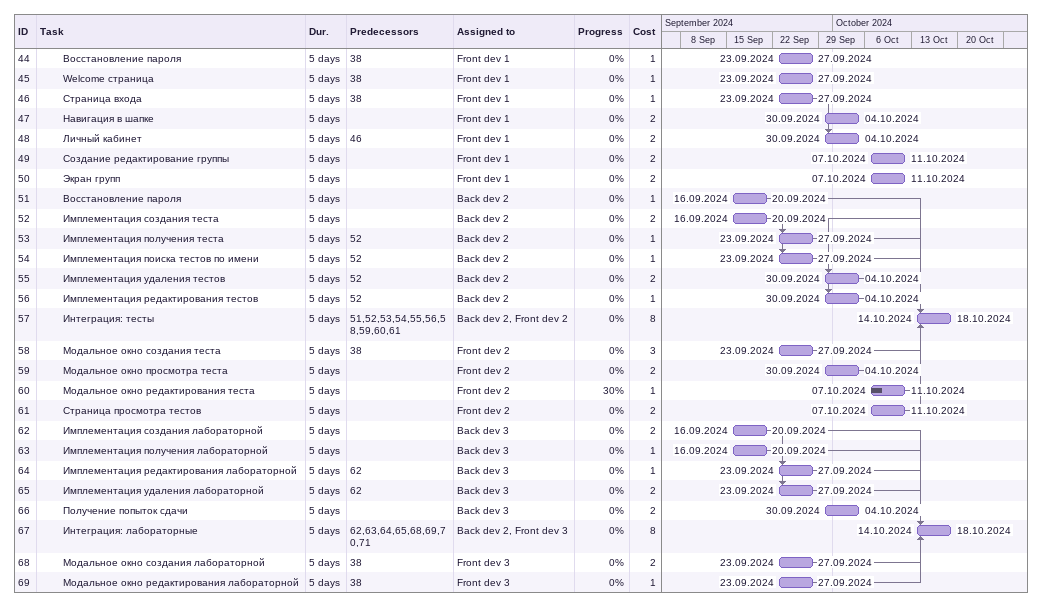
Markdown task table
| ID | Level | Task | Duration | Start | Finish | Predecessors | Resources | % complete | Cost |
|---|---|---|---|---|---|---|---|---|---|
| 44 | 3 | Восстановление пароля | 5d | 2024-09-23 | 2024-09-27 | 38 | Front dev 1 | 0 | 1 |
| 45 | 3 | Welcome страница | 5d | 2024-09-23 | 2024-09-27 | 38 | Front dev 1 | 0 | 1 |
| 46 | 3 | Страница входа | 5d | 2024-09-23 | 2024-09-27 | 38 | Front dev 1 | 0 | 1 |
| 47 | 3 | Навигация в шапке | 5d | 2024-09-30 | 2024-10-04 |  | Front dev 1 | 0 | 2 |
| 48 | 3 | Личный кабинет | 5d | 2024-09-30 | 2024-10-04 | 46 | Front dev 1 | 0 | 2 |
| 49 | 3 | Создание редактирование группы | 5d | 2024-10-07 | 2024-10-11 |  | Front dev 1 | 0 | 2 |
| 50 | 3 | Экран групп | 5d | 2024-10-07 | 2024-10-11 |  | Front dev 1 | 0 | 2 |
| 51 | 3 | Восстановление пароля | 5d | 2024-09-16 | 2024-09-20 |  | Back dev 2 | 0 | 1 |
| 52 | 3 | Имплементация создания теста | 5d | 2024-09-16 | 2024-09-20 |  | Back dev 2 | 0 | 2 |
| 53 | 3 | Имплементация получения теста | 5d | 2024-09-23 | 2024-09-27 | 52 | Back dev 2 | 0 | 1 |
| 54 | 3 | Имплементация поиска тестов по имени | 5d | 2024-09-23 | 2024-09-27 | 52 | Back dev 2 | 0 | 1 |
| 55 | 3 | Имплементация удаления тестов | 5d | 2024-09-30 | 2024-10-04 | 52 | Back dev 2 | 0 | 2 |
| 56 | 3 | Имплементация редактирования тестов | 5d | 2024-09-30 | 2024-10-04 | 52 | Back dev 2 | 0 | 1 |
| 57 | 3 | Интеграция: тесты | 5d | 2024-10-14 | 2024-10-18 | 51, 52, 53, 54, 55, 56, 58, 59, 60, 61 | Back dev 2, Front dev 2 | 0 | 8 |
| 58 | 3 | Модальное окно создания теста | 5d | 2024-09-23 | 2024-09-27 | 38 | Front dev 2 | 0 | 3 |
| 59 | 3 | Модальное окно просмотра теста | 5d | 2024-09-30 | 2024-10-04 |  | Front dev 2 | 0 | 2 |
| 60 | 3 | Модальное окно редактирования теста | 5d | 2024-10-07 | 2024-10-11 |  | Front dev 2 | 30 | 1 |
| 61 | 3 | Страница просмотра тестов | 5d | 2024-10-07 | 2024-10-11 |  | Front dev 2 | 0 | 2 |
| 62 | 3 | Имплементация создания лабораторной | 5d | 2024-09-16 | 2024-09-20 |  | Back dev 3 | 0 | 2 |
| 63 | 3 | Имплементация получения лабораторной | 5d | 2024-09-16 | 2024-09-20 |  | Back dev 3 | 0 | 1 |
| 64 | 3 | Имплементация редактирования лабораторной | 5d | 2024-09-23 | 2024-09-27 | 62 | Back dev 3 | 0 | 1 |
| 65 | 3 | Имплементация удаления лабораторной | 5d | 2024-09-23 | 2024-09-27 | 62 | Back dev 3 | 0 | 2 |
| 66 | 3 | Получение попыток сдачи | 5d | 2024-09-30 | 2024-10-04 |  | Back dev 3 | 0 | 2 |
| 67 | 3 | Интеграция: лабораторные | 5d | 2024-10-14 | 2024-10-18 | 62, 63, 64, 65, 68, 69, 70, 71 | Back dev 2, Front dev 3 | 0 | 8 |
| 68 | 3 | Модальное окно создания лабораторной | 5d | 2024-09-23 | 2024-09-27 | 38 | Front dev 3 | 0 | 2 |
| 69 | 3 | Модальное окно редактирования лабораторной | 5d | 2024-09-23 | 2024-09-27 | 38 | Front dev 3 | 0 | 1 |
